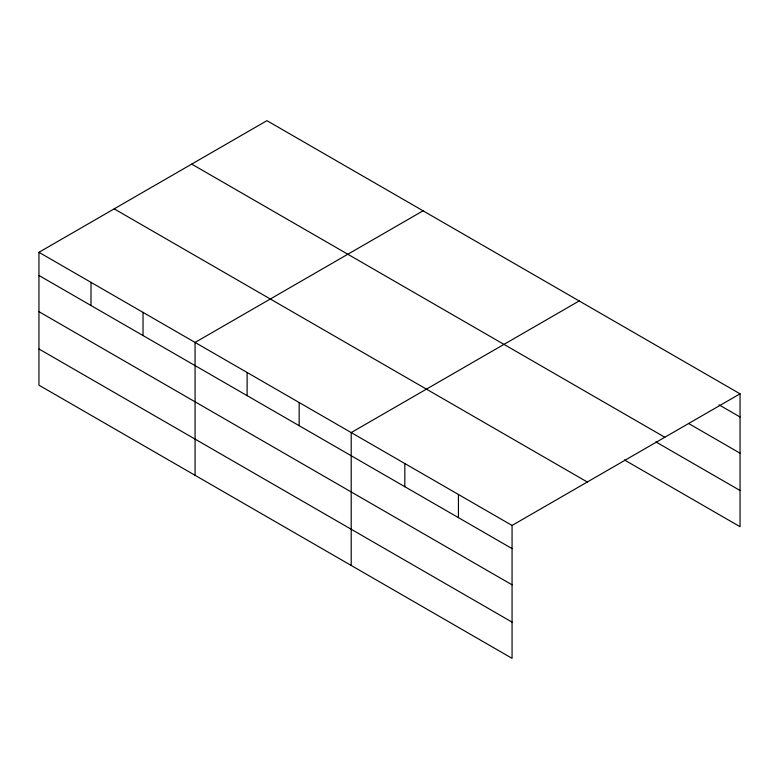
<?xml version="1.0" encoding="UTF-8"?>
<svg xmlns="http://www.w3.org/2000/svg" width="779" height="779" viewBox="0 0 779 779"><rect width="100%" height="100%" fill="white"/><g stroke="black" fill="none" stroke-linecap="round" stroke-linejoin="round"><path stroke-width="1.17" d="M38.95 252.299L512.066 525.445L512.066 658.333L38.95 385.177L38.95 252.299L266.934 120.667L740.05 393.823L740.05 526.701L624.398 459.931M423.065 210.807L195.081 342.439L195.081 475.317M579.196 300.947L351.202 432.579L351.202 565.457M512.066 525.445L740.05 393.823M719.027 404.846L740.05 416.989M688.529 423.455L740.05 453.193M191.702 164.106L664.818 437.253M655.937 441.936L740.05 490.497M114.182 208.86L587.298 482.006M38.95 275.464L512.066 548.611M38.95 311.668L512.066 584.825M38.95 348.973L512.066 622.119M458.442 494.49L458.442 517.655M404.827 463.534L404.827 486.7M299.165 402.529L299.165 425.694M247.118 372.479L247.118 395.654M143.034 312.389L143.034 335.554M90.997 282.339L90.997 305.514"/></g></svg>
